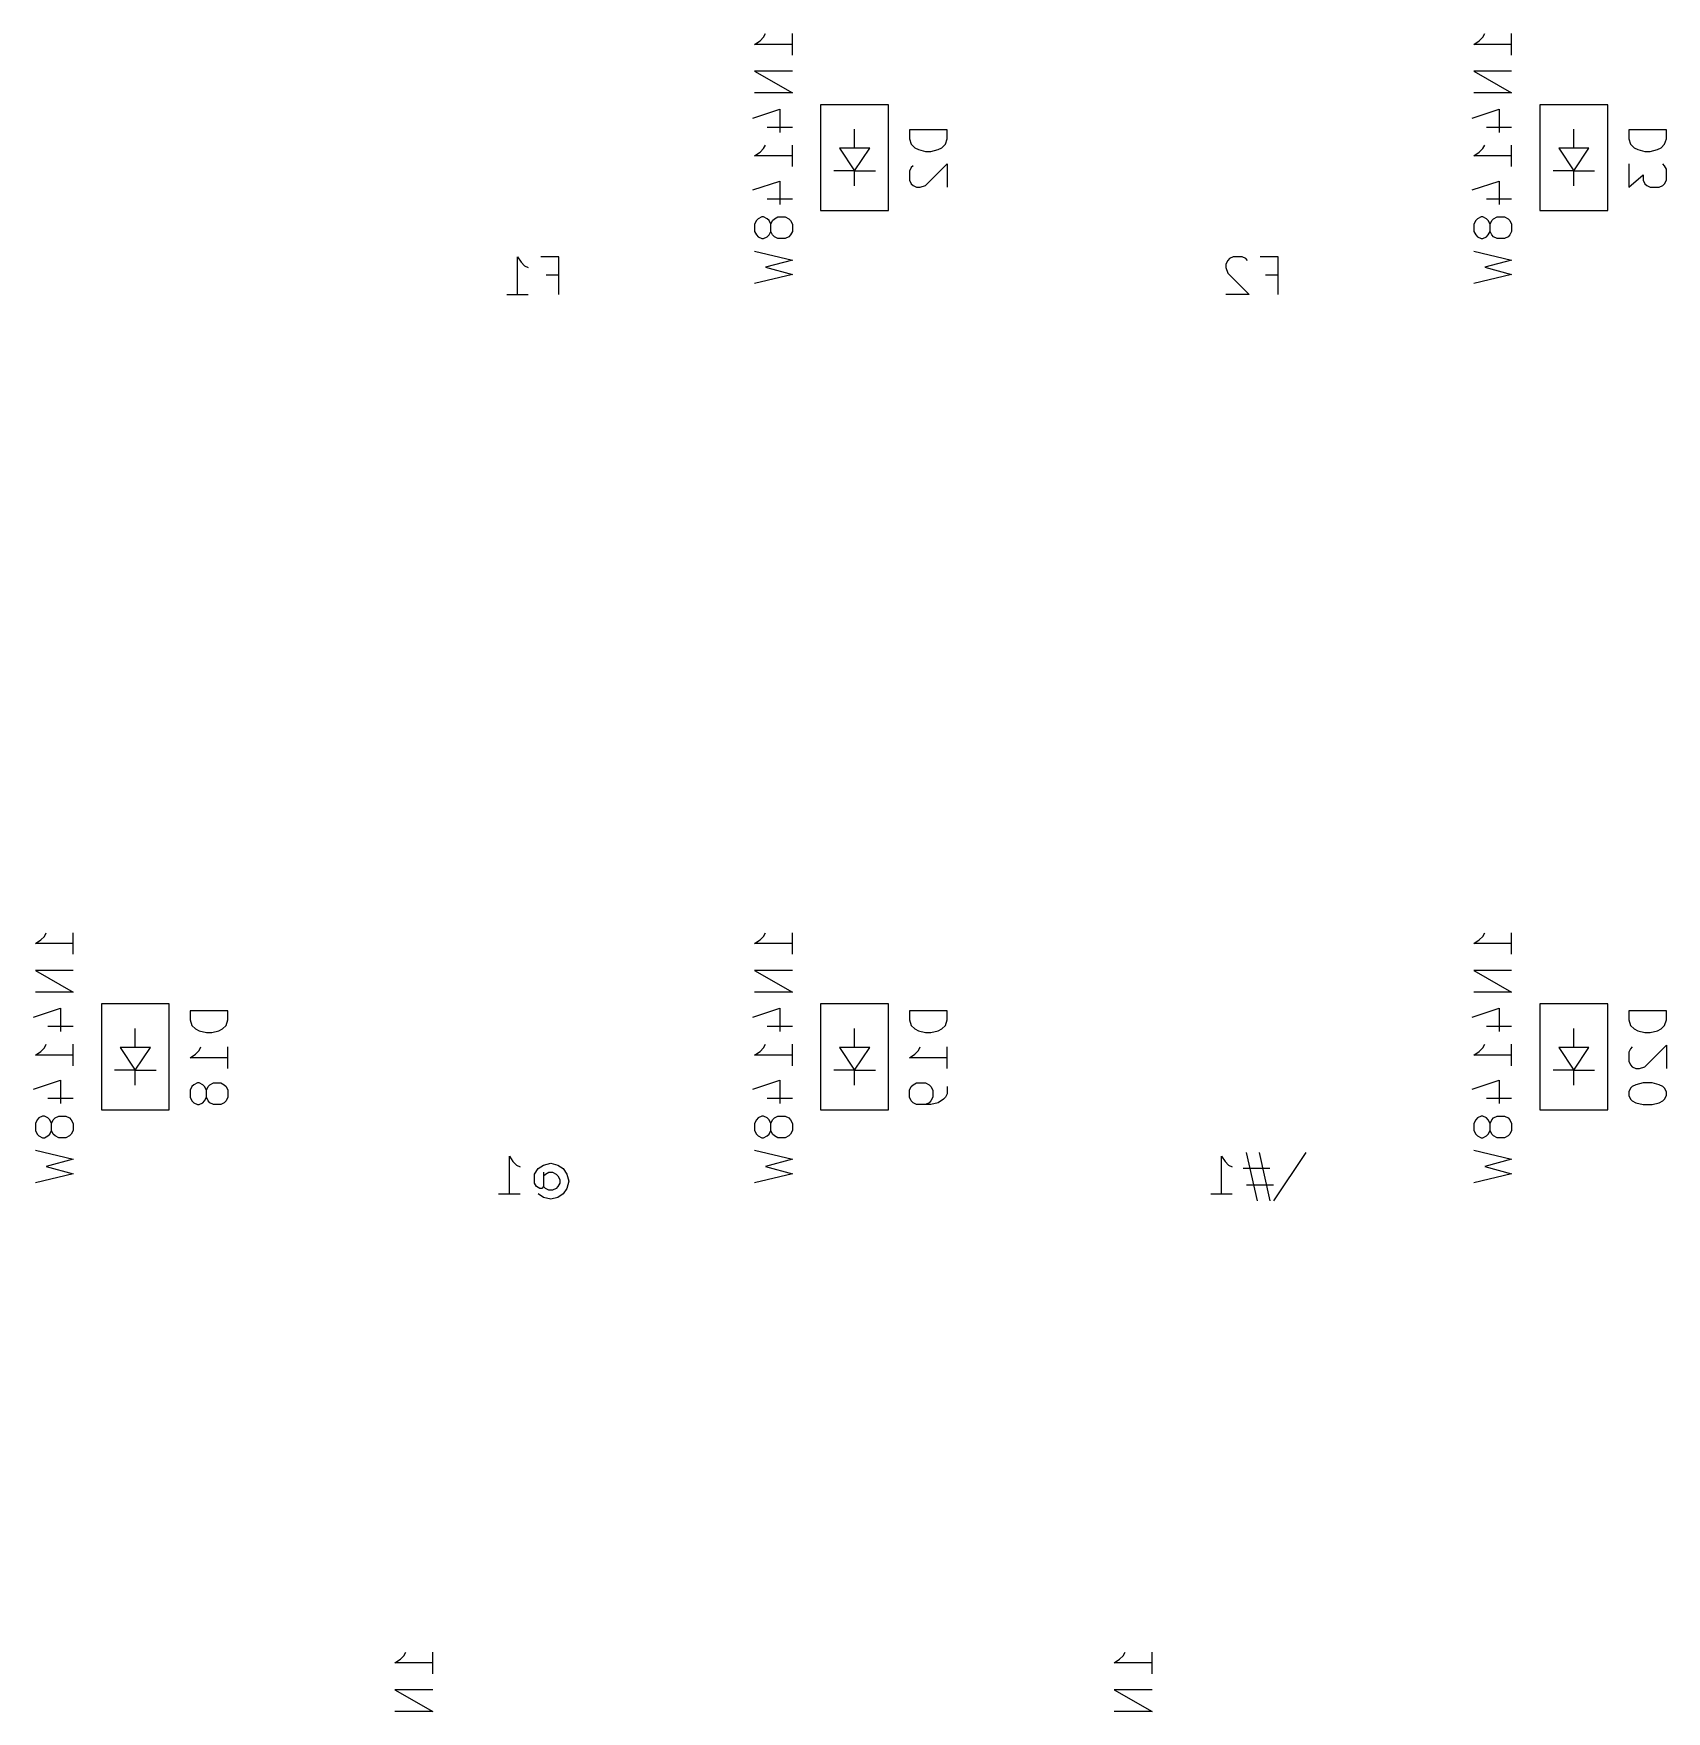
# Model space of a CAD drawing. Extents: x -23 to 352, y -104 to 38.
# Drawn here: x 24.85 to 68.1, y -41.15 to 3.29 of the extents above; entities that cross this region are included whole.
import ezdxf

# ---------------------------------------------------------------- set-up
doc = ezdxf.new("R2010")
doc.units = 0
doc.layers.add('BLACK', color=7, linetype='CONTINUOUS')

msp = doc.modelspace()

# ---------------------------------------------------------------- linework, layer by layer
at = {"layer": 'BLACK', "linetype": 'CONTINUOUS'}
for p, q in [((44.0952, 3.09524), (44.1905, 3.19048)), ((44.1905, 3.19048), (44.2381, 3.28571)), ((44.9524, 2.71428), (44.9524, 3.28571)), ((63.1452, 3.09524), (63.2405, 3.19048)), ((63.2405, 3.19048), (63.2881, 3.28571)), ((64.0024, 2.71428), (64.0024, 3.28571)), ((43.9524, 3), (44.0952, 3.09524)), ((44.9524, 3), (43.9524, 3)), ((63.0024, 3), (63.1452, 3.09524)), ((64.0024, 3), (63.0024, 3)), ((44.9524, 2.28571), (43.9524, 2.28571)), ((43.9524, 2.28571), (44.9524, 1.71428)), ((64.0024, 2.28571), (63.0024, 2.28571)), ((63.0024, 2.28571), (64.0024, 1.71428)), ((44.9524, 1.71428), (43.9524, 1.71428)), ((45.7, 1.4), (45.7, -1.4)), ((47.5, 1.4), (45.7, 1.4)), ((47.5, -1.4), (47.5, 1.4)), ((64.0024, 1.71428), (63.0024, 1.71428)), ((66.55, 1.4), (64.75, 1.4)), ((64.75, 1.4), (64.75, -1.4)), ((66.55, -1.4), (66.55, 1.4)), ((43.9048, 1.04762), (44.619, 1.28571)), ((44.619, 1.28571), (44.619, 0.66667)), ((62.9548, 1.04762), (63.669, 1.28571)), ((63.669, 1.28571), (63.669, 0.66667)), ((44.2857, 0.80952), (44.9524, 0.80952)), ((46.6, 0.25), (46.6, 0.75)), ((49.0524, 0.73809), (48.0524, 0.73809)), ((48.0524, 0.73809), (48.0524, 0.5)), ((48.0524, 0.5), (48.1, 0.35714)), ((49.0048, 0.35714), (49.0524, 0.5)), ((49.0524, 0.5), (49.0524, 0.73809)), ((63.3357, 0.80952), (64.0024, 0.80952)), ((65.65, 0.25), (65.65, 0.75)), ((68.1024, 0.73809), (67.1024, 0.73809)), ((67.1024, 0.73809), (67.1024, 0.5)), ((67.1024, 0.5), (67.15, 0.35714)), ((68.0548, 0.35714), (68.1024, 0.5)), ((68.1024, 0.5), (68.1024, 0.73809)), ((43.9524, 0.04762), (44.0952, 0.14286)), ((44.9524, 0.04762), (43.9524, 0.04762)), ((44.0952, 0.14286), (44.1905, 0.2381)), ((44.1905, 0.2381), (44.2381, 0.33333)), ((44.9524, -0.2381), (44.9524, 0.33333)), ((47, 0.25), (46.2, 0.25)), ((46.2, 0.25), (46.6, -0.35)), ((46.6, -0.35), (47, 0.25)), ((48.1, 0.35714), (48.1952, 0.2619)), ((48.1952, 0.2619), (48.2905, 0.21429)), ((48.2905, 0.21429), (48.481, 0.16667)), ((48.481, 0.16667), (48.6238, 0.16667)), ((48.6238, 0.16667), (48.8143, 0.21429)), ((48.8143, 0.21429), (48.9095, 0.2619)), ((48.9095, 0.2619), (49.0048, 0.35714)), ((63.0024, 0.04762), (63.1452, 0.14286)), ((64.0024, 0.04762), (63.0024, 0.04762)), ((63.1452, 0.14286), (63.2405, 0.2381)), ((63.2405, 0.2381), (63.2881, 0.33333)), ((64.0024, -0.2381), (64.0024, 0.33333)), ((66.05, 0.25), (65.25, 0.25)), ((65.25, 0.25), (65.65, -0.35)), ((65.65, -0.35), (66.05, 0.25)), ((67.15, 0.35714), (67.2452, 0.2619)), ((67.2452, 0.2619), (67.3405, 0.21429)), ((67.3405, 0.21429), (67.531, 0.16667)), ((67.531, 0.16667), (67.6738, 0.16667)), ((67.6738, 0.16667), (67.8643, 0.21429)), ((67.8643, 0.21429), (67.9595, 0.2619)), ((67.9595, 0.2619), (68.0548, 0.35714)), ((46.6, -0.35), (46.05, -0.35)), ((46.6, -0.35), (47.15, -0.35)), ((46.6, -0.75), (46.6, -0.35)), ((48.1, -0.2619), (48.0524, -0.35714)), ((48.0524, -0.35714), (48.0524, -0.59524)), ((48.1476, -0.21429), (48.1, -0.2619)), ((48.481, -0.73809), (49.0524, -0.16667)), ((49.0524, -0.16667), (49.0524, -0.78571)), ((65.65, -0.35), (65.1, -0.35)), ((65.65, -0.35), (66.2, -0.35)), ((65.65, -0.75), (65.65, -0.35)), ((67.1024, -0.16667), (67.1024, -0.78571)), ((68.0548, -0.21429), (68.0071, -0.16667)), ((68.1024, -0.30952), (68.0548, -0.21429)), ((68.1024, -0.59524), (68.1024, -0.30952)), ((43.9048, -0.85714), (44.619, -0.61905)), ((44.619, -0.61905), (44.619, -1.23809)), ((48.0524, -0.59524), (48.1, -0.69048)), ((48.1, -0.69048), (48.1476, -0.73809)), ((48.1476, -0.73809), (48.2429, -0.78571)), ((48.2429, -0.78571), (48.3381, -0.78571)), ((48.3381, -0.78571), (48.481, -0.73809)), ((62.9548, -0.85714), (63.669, -0.61905)), ((63.669, -0.61905), (63.669, -1.23809)), ((67.1024, -0.78571), (67.4833, -0.45238)), ((67.4833, -0.45238), (67.4833, -0.59524)), ((67.4833, -0.59524), (67.531, -0.69048)), ((67.531, -0.69048), (67.5786, -0.73809)), ((67.5786, -0.73809), (67.6738, -0.78571)), ((67.6738, -0.78571), (67.9119, -0.78571)), ((67.9119, -0.78571), (68.0071, -0.73809)), ((68.0071, -0.73809), (68.0548, -0.69048)), ((68.0548, -0.69048), (68.1024, -0.59524)), ((44.2857, -1.09524), (44.9524, -1.09524)), ((63.3357, -1.09524), (64.0024, -1.09524)), ((44, -1.66667), (43.9524, -1.7619)), ((43.9524, -1.7619), (43.9524, -1.95238)), ((44.0476, -1.61905), (44, -1.66667)), ((44.1429, -1.57143), (44.0476, -1.61905)), ((44.1905, -1.57143), (44.1429, -1.57143)), ((44.2857, -1.61905), (44.1905, -1.57143)), ((44.3333, -1.66667), (44.2857, -1.61905)), ((44.381, -1.7619), (44.3333, -1.66667)), ((44.381, -1.7619), (44.4286, -1.66667)), ((44.381, -1.95238), (44.381, -1.7619)), ((44.4286, -1.66667), (44.4762, -1.61905)), ((44.4762, -1.61905), (44.5714, -1.57143)), ((44.5714, -1.57143), (44.7619, -1.57143)), ((44.7619, -1.57143), (44.8571, -1.61905)), ((44.8571, -1.61905), (44.9048, -1.66667)), ((44.9048, -1.66667), (44.9524, -1.7619)), ((44.9524, -1.7619), (44.9524, -1.95238)), ((45.7, -1.4), (47.5, -1.4)), ((63.05, -1.66667), (63.0024, -1.7619)), ((63.0024, -1.7619), (63.0024, -1.95238)), ((63.0976, -1.61905), (63.05, -1.66667)), ((63.1929, -1.57143), (63.0976, -1.61905)), ((63.2405, -1.57143), (63.1929, -1.57143)), ((63.3357, -1.61905), (63.2405, -1.57143)), ((63.3833, -1.66667), (63.3357, -1.61905)), ((63.431, -1.7619), (63.3833, -1.66667)), ((63.431, -1.7619), (63.4786, -1.66667)), ((63.431, -1.95238), (63.431, -1.7619)), ((63.4786, -1.66667), (63.5262, -1.61905)), ((63.5262, -1.61905), (63.6214, -1.57143)), ((63.6214, -1.57143), (63.8119, -1.57143)), ((63.8119, -1.57143), (63.9071, -1.61905)), ((63.9071, -1.61905), (63.9548, -1.66667)), ((63.9548, -1.66667), (64.0024, -1.7619)), ((64.0024, -1.7619), (64.0024, -1.95238)), ((64.75, -1.4), (66.55, -1.4)), ((43.9524, -1.95238), (44, -2.04762)), ((44, -2.04762), (44.0476, -2.09524)), ((44.0476, -2.09524), (44.1429, -2.14286)), ((44.1429, -2.14286), (44.1905, -2.14286)), ((44.1905, -2.14286), (44.2857, -2.09524)), ((44.2857, -2.09524), (44.3333, -2.04762)), ((44.3333, -2.04762), (44.381, -1.95238)), ((44.4286, -2.04762), (44.381, -1.95238)), ((44.4762, -2.09524), (44.4286, -2.04762)), ((44.5714, -2.14286), (44.4762, -2.09524)), ((44.7619, -2.14286), (44.5714, -2.14286)), ((44.8571, -2.09524), (44.7619, -2.14286)), ((44.9048, -2.04762), (44.8571, -2.09524)), ((44.9524, -1.95238), (44.9048, -2.04762)), ((63.0024, -1.95238), (63.05, -2.04762)), ((63.05, -2.04762), (63.0976, -2.09524)), ((63.0976, -2.09524), (63.1929, -2.14286)), ((63.1929, -2.14286), (63.2405, -2.14286)), ((63.2405, -2.14286), (63.3357, -2.09524)), ((63.3357, -2.09524), (63.3833, -2.04762)), ((63.3833, -2.04762), (63.431, -1.95238)), ((63.4786, -2.04762), (63.431, -1.95238)), ((63.5262, -2.09524), (63.4786, -2.04762)), ((63.6214, -2.14286), (63.5262, -2.09524)), ((63.8119, -2.14286), (63.6214, -2.14286)), ((63.9071, -2.09524), (63.8119, -2.14286)), ((63.9548, -2.04762), (63.9071, -2.09524)), ((64.0024, -1.95238), (63.9548, -2.04762)), ((37.6714, -3.62738), (37.6714, -2.62738)), ((37.6714, -2.62738), (37.7667, -2.77024)), ((38.7667, -2.62738), (38.2905, -2.62738)), ((38.7667, -3.62738), (38.7667, -2.62738)), ((43.9524, -2.47619), (44.9524, -2.71428)), ((56.6262, -2.62738), (56.531, -2.675)), ((56.8643, -2.62738), (56.6262, -2.62738)), ((56.9595, -2.675), (56.8643, -2.62738)), ((57.8167, -2.62738), (57.3405, -2.62738)), ((57.8167, -3.62738), (57.8167, -2.62738)), ((63.0024, -2.47619), (64.0024, -2.71428)), ((37.7667, -2.77024), (37.8619, -2.86548)), ((37.8619, -2.86548), (37.9571, -2.91309)), ((38.4333, -3.10357), (38.7667, -3.10357)), ((44.9524, -3.09524), (43.9524, -3.33333)), ((44.9524, -2.71428), (44.2381, -2.90476)), ((44.2381, -2.90476), (44.9524, -3.09524)), ((56.4833, -2.72262), (56.4357, -2.81786)), ((56.4357, -2.81786), (56.4357, -2.91309)), ((56.4357, -2.91309), (56.4833, -3.05595)), ((56.531, -2.675), (56.4833, -2.72262)), ((56.4833, -3.05595), (57.0548, -3.62738)), ((57.0071, -2.72262), (56.9595, -2.675)), ((57.4833, -3.10357), (57.8167, -3.10357)), ((64.0024, -3.09524), (63.0024, -3.33333)), ((64.0024, -2.71428), (63.2881, -2.90476)), ((63.2881, -2.90476), (64.0024, -3.09524)), ((37.3857, -3.62738), (37.9571, -3.62738)), ((57.0548, -3.62738), (56.4357, -3.62738)), ((24.9024, -20.8125), (25.0452, -20.7173)), ((25.9024, -20.8125), (24.9024, -20.8125)), ((25.0452, -20.7173), (25.1405, -20.622)), ((25.1405, -20.622), (25.1881, -20.5268)), ((25.9024, -21.0982), (25.9024, -20.5268)), ((43.9524, -20.8125), (44.0952, -20.7173)), ((44.9524, -20.8125), (43.9524, -20.8125)), ((44.0952, -20.7173), (44.1905, -20.622)), ((44.1905, -20.622), (44.2381, -20.5268)), ((44.9524, -21.0982), (44.9524, -20.5268)), ((63.0024, -20.8125), (63.1452, -20.7173)), ((64.0024, -20.8125), (63.0024, -20.8125)), ((63.1452, -20.7173), (63.2405, -20.622)), ((63.2405, -20.622), (63.2881, -20.5268)), ((64.0024, -21.0982), (64.0024, -20.5268)), ((25.9024, -21.5268), (24.9024, -21.5268)), ((24.9024, -21.5268), (25.9024, -22.0982)), ((44.9524, -21.5268), (43.9524, -21.5268)), ((43.9524, -21.5268), (44.9524, -22.0982)), ((64.0024, -21.5268), (63.0024, -21.5268)), ((63.0024, -21.5268), (64.0024, -22.0982)), ((25.9024, -22.0982), (24.9024, -22.0982)), ((44.9524, -22.0982), (43.9524, -22.0982)), ((64.0024, -22.0982), (63.0024, -22.0982)), ((24.8548, -22.7649), (25.569, -22.5268)), ((25.569, -22.5268), (25.569, -23.1458)), ((28.45, -22.4125), (26.65, -22.4125)), ((26.65, -22.4125), (26.65, -25.2125)), ((28.45, -25.2125), (28.45, -22.4125)), ((30.0024, -22.5982), (29.0024, -22.5982)), ((29.0024, -22.5982), (29.0024, -22.8363)), ((30.0024, -22.8363), (30.0024, -22.5982)), ((43.9048, -22.7649), (44.619, -22.5268)), ((44.619, -22.5268), (44.619, -23.1458)), ((47.5, -22.4125), (45.7, -22.4125)), ((45.7, -22.4125), (45.7, -25.2125)), ((47.5, -25.2125), (47.5, -22.4125)), ((49.0524, -22.5982), (48.0524, -22.5982)), ((48.0524, -22.5982), (48.0524, -22.8363)), ((49.0524, -22.8363), (49.0524, -22.5982)), ((62.9548, -22.7649), (63.669, -22.5268)), ((63.669, -22.5268), (63.669, -23.1458)), ((66.55, -22.4125), (64.75, -22.4125)), ((64.75, -22.4125), (64.75, -25.2125)), ((66.55, -25.2125), (66.55, -22.4125)), ((68.1024, -22.5982), (67.1024, -22.5982)), ((67.1024, -22.5982), (67.1024, -22.8363)), ((68.1024, -22.8363), (68.1024, -22.5982)), ((25.2357, -23.003), (25.9024, -23.003)), ((27.55, -23.5625), (27.55, -23.0625)), ((29.0024, -22.8363), (29.05, -22.9792)), ((29.05, -22.9792), (29.1452, -23.0744)), ((29.1452, -23.0744), (29.2405, -23.122)), ((29.7643, -23.122), (29.8595, -23.0744)), ((29.8595, -23.0744), (29.9548, -22.9792)), ((29.9548, -22.9792), (30.0024, -22.8363)), ((44.2857, -23.003), (44.9524, -23.003)), ((46.6, -23.5625), (46.6, -23.0625)), ((48.0524, -22.8363), (48.1, -22.9792)), ((48.1, -22.9792), (48.1952, -23.0744)), ((48.1952, -23.0744), (48.2905, -23.122)), ((48.8143, -23.122), (48.9095, -23.0744)), ((48.9095, -23.0744), (49.0048, -22.9792)), ((49.0048, -22.9792), (49.0524, -22.8363)), ((63.3357, -23.003), (64.0024, -23.003)), ((65.65, -23.5625), (65.65, -23.0625)), ((67.1024, -22.8363), (67.15, -22.9792)), ((67.15, -22.9792), (67.2452, -23.0744)), ((67.2452, -23.0744), (67.3405, -23.122)), ((67.8643, -23.122), (67.9595, -23.0744)), ((67.9595, -23.0744), (68.0548, -22.9792)), ((68.0548, -22.9792), (68.1024, -22.8363)), ((25.1405, -23.5744), (25.1881, -23.4792)), ((25.9024, -24.0506), (25.9024, -23.4792)), ((29.2405, -23.122), (29.431, -23.1696)), ((29.431, -23.1696), (29.5738, -23.1696)), ((29.5738, -23.1696), (29.7643, -23.122)), ((44.1905, -23.5744), (44.2381, -23.4792)), ((44.9524, -24.0506), (44.9524, -23.4792)), ((48.2905, -23.122), (48.481, -23.1696)), ((48.481, -23.1696), (48.6238, -23.1696)), ((48.6238, -23.1696), (48.8143, -23.122)), ((63.2405, -23.5744), (63.2881, -23.4792)), ((64.0024, -24.0506), (64.0024, -23.4792)), ((67.3405, -23.122), (67.531, -23.1696)), ((67.531, -23.1696), (67.6738, -23.1696)), ((67.531, -24.0744), (68.1024, -23.503)), ((67.6738, -23.1696), (67.8643, -23.122)), ((68.1024, -23.503), (68.1024, -24.122)), ((24.9024, -23.7649), (25.0452, -23.6696)), ((25.9024, -23.7649), (24.9024, -23.7649)), ((25.0452, -23.6696), (25.1405, -23.5744)), ((27.95, -23.5625), (27.15, -23.5625)), ((27.15, -23.5625), (27.55, -24.1625)), ((27.55, -24.1625), (27.95, -23.5625)), ((29.0024, -23.8363), (29.1452, -23.7411)), ((30.0024, -23.8363), (29.0024, -23.8363)), ((29.1452, -23.7411), (29.2405, -23.6458)), ((29.2405, -23.6458), (29.2881, -23.5506)), ((30.0024, -24.122), (30.0024, -23.5506)), ((43.9524, -23.7649), (44.0952, -23.6696)), ((44.9524, -23.7649), (43.9524, -23.7649)), ((44.0952, -23.6696), (44.1905, -23.5744)), ((46.2, -23.5625), (46.6, -24.1625)), ((47, -23.5625), (46.2, -23.5625)), ((46.6, -24.1625), (47, -23.5625)), ((48.0524, -23.8363), (48.1952, -23.7411)), ((49.0524, -23.8363), (48.0524, -23.8363)), ((48.1952, -23.7411), (48.2905, -23.6458)), ((48.2905, -23.6458), (48.3381, -23.5506)), ((49.0524, -24.122), (49.0524, -23.5506)), ((63.0024, -23.7649), (63.1452, -23.6696)), ((64.0024, -23.7649), (63.0024, -23.7649)), ((63.1452, -23.6696), (63.2405, -23.5744)), ((66.05, -23.5625), (65.25, -23.5625)), ((65.25, -23.5625), (65.65, -24.1625)), ((65.65, -24.1625), (66.05, -23.5625)), ((67.15, -23.5982), (67.1024, -23.6935)), ((67.1024, -23.6935), (67.1024, -23.9315)), ((67.1024, -23.9315), (67.15, -24.0268)), ((67.1976, -23.5506), (67.15, -23.5982)), ((24.8548, -24.6696), (25.569, -24.4315)), ((25.569, -24.4315), (25.569, -25.0506)), ((27.55, -24.1625), (27, -24.1625)), ((27.55, -24.5625), (27.55, -24.1625)), ((27.55, -24.1625), (28.1, -24.1625)), ((43.9048, -24.6696), (44.619, -24.4315)), ((44.619, -24.4315), (44.619, -25.0506)), ((46.6, -24.1625), (46.05, -24.1625)), ((46.6, -24.1625), (47.15, -24.1625)), ((46.6, -24.5625), (46.6, -24.1625)), ((62.9548, -24.6696), (63.669, -24.4315)), ((63.669, -24.4315), (63.669, -25.0506)), ((65.65, -24.1625), (65.1, -24.1625)), ((65.65, -24.5625), (65.65, -24.1625)), ((65.65, -24.1625), (66.2, -24.1625)), ((67.15, -24.0268), (67.1976, -24.0744)), ((67.1976, -24.0744), (67.2929, -24.122)), ((67.2929, -24.122), (67.3881, -24.122)), ((67.3881, -24.122), (67.531, -24.0744)), ((29.05, -24.5982), (29.0024, -24.6935)), ((29.0024, -24.6935), (29.0024, -24.8839)), ((29.0976, -24.5506), (29.05, -24.5982)), ((29.1929, -24.503), (29.0976, -24.5506)), ((29.2405, -24.503), (29.1929, -24.503)), ((29.3357, -24.5506), (29.2405, -24.503)), ((29.3833, -24.5982), (29.3357, -24.5506)), ((29.431, -24.6935), (29.3833, -24.5982)), ((29.431, -24.6935), (29.4786, -24.5982)), ((29.431, -24.8839), (29.431, -24.6935)), ((29.4786, -24.5982), (29.5262, -24.5506)), ((29.5262, -24.5506), (29.6214, -24.503)), ((29.6214, -24.503), (29.8119, -24.503)), ((29.8119, -24.503), (29.9071, -24.5506)), ((29.9071, -24.5506), (29.9548, -24.5982)), ((29.9548, -24.5982), (30.0024, -24.6935)), ((30.0024, -24.6935), (30.0024, -24.8839)), ((48.0524, -24.6935), (48.1, -24.5982)), ((48.0524, -24.8839), (48.0524, -24.6935)), ((48.1, -24.5982), (48.1476, -24.5506)), ((48.1476, -24.5506), (48.2429, -24.503)), ((48.2429, -24.503), (48.481, -24.503)), ((48.481, -24.503), (48.5762, -24.5506)), ((48.5762, -24.5506), (48.6238, -24.5982)), ((48.6238, -24.5982), (48.6714, -24.6935)), ((48.6714, -24.6935), (48.6714, -24.8839)), ((49.0524, -24.7887), (49.0048, -24.8839)), ((49.0524, -24.5982), (49.0524, -24.7887)), ((67.15, -24.6458), (67.1024, -24.7411)), ((67.1024, -24.7411), (67.1024, -24.8363)), ((67.1024, -24.8363), (67.15, -24.9315)), ((67.1976, -24.5982), (67.15, -24.6458)), ((67.2929, -24.5506), (67.1976, -24.5982)), ((67.4833, -24.503), (67.2929, -24.5506)), ((67.7214, -24.503), (67.4833, -24.503)), ((67.9119, -24.5506), (67.7214, -24.503)), ((68.0071, -24.5982), (67.9119, -24.5506)), ((68.0548, -24.6458), (68.0071, -24.5982)), ((68.1024, -24.7411), (68.0548, -24.6458)), ((68.0548, -24.9315), (68.1024, -24.8363)), ((68.1024, -24.8363), (68.1024, -24.7411)), ((25.2357, -24.9077), (25.9024, -24.9077)), ((26.65, -25.2125), (28.45, -25.2125)), ((29.0024, -24.8839), (29.05, -24.9792)), ((29.05, -24.9792), (29.0976, -25.0268)), ((29.0976, -25.0268), (29.1929, -25.0744)), ((29.1929, -25.0744), (29.2405, -25.0744)), ((29.2405, -25.0744), (29.3357, -25.0268)), ((29.3357, -25.0268), (29.3833, -24.9792)), ((29.3833, -24.9792), (29.431, -24.8839)), ((29.4786, -24.9792), (29.431, -24.8839)), ((29.5262, -25.0268), (29.4786, -24.9792)), ((29.6214, -25.0744), (29.5262, -25.0268)), ((29.8119, -25.0744), (29.6214, -25.0744)), ((29.9071, -25.0268), (29.8119, -25.0744)), ((29.9548, -24.9792), (29.9071, -25.0268)), ((30.0024, -24.8839), (29.9548, -24.9792)), ((44.2857, -24.9077), (44.9524, -24.9077)), ((45.7, -25.2125), (47.5, -25.2125)), ((48.1, -24.9792), (48.0524, -24.8839)), ((48.1476, -25.0268), (48.1, -24.9792)), ((48.2429, -25.0744), (48.1476, -25.0268)), ((48.6238, -25.0744), (48.2429, -25.0744)), ((48.5762, -25.0268), (48.481, -25.0744)), ((48.6238, -24.9792), (48.5762, -25.0268)), ((48.6714, -24.8839), (48.6238, -24.9792)), ((48.8143, -25.0268), (48.6238, -25.0744)), ((48.9571, -24.9315), (48.8143, -25.0268)), ((49.0048, -24.8839), (48.9571, -24.9315)), ((63.3357, -24.9077), (64.0024, -24.9077)), ((64.75, -25.2125), (66.55, -25.2125)), ((67.15, -24.9315), (67.1976, -24.9792)), ((67.1976, -24.9792), (67.2929, -25.0268)), ((67.2929, -25.0268), (67.4833, -25.0744)), ((67.4833, -25.0744), (67.7214, -25.0744)), ((67.7214, -25.0744), (67.9119, -25.0268)), ((67.9119, -25.0268), (68.0071, -24.9792)), ((68.0071, -24.9792), (68.0548, -24.9315)), ((24.95, -25.4792), (24.9024, -25.5744)), ((24.9024, -25.5744), (24.9024, -25.7649)), ((24.9024, -25.7649), (24.95, -25.8601)), ((24.9976, -25.4315), (24.95, -25.4792)), ((25.0929, -25.3839), (24.9976, -25.4315)), ((25.1405, -25.3839), (25.0929, -25.3839)), ((25.2357, -25.4315), (25.1405, -25.3839)), ((25.2833, -25.4792), (25.2357, -25.4315)), ((25.331, -25.5744), (25.2833, -25.4792)), ((25.2833, -25.8601), (25.331, -25.7649)), ((25.331, -25.5744), (25.3786, -25.4792)), ((25.331, -25.7649), (25.331, -25.5744)), ((25.3786, -25.8601), (25.331, -25.7649)), ((25.3786, -25.4792), (25.4262, -25.4315)), ((25.4262, -25.4315), (25.5214, -25.3839)), ((25.5214, -25.3839), (25.7119, -25.3839)), ((25.7119, -25.3839), (25.8071, -25.4315)), ((25.8071, -25.4315), (25.8548, -25.4792)), ((25.8548, -25.4792), (25.9024, -25.5744)), ((25.9024, -25.7649), (25.8548, -25.8601)), ((25.9024, -25.5744), (25.9024, -25.7649)), ((44, -25.4792), (43.9524, -25.5744)), ((43.9524, -25.5744), (43.9524, -25.7649)), ((43.9524, -25.7649), (44, -25.8601)), ((44.0476, -25.4315), (44, -25.4792)), ((44.1429, -25.3839), (44.0476, -25.4315)), ((44.1905, -25.3839), (44.1429, -25.3839)), ((44.2857, -25.4315), (44.1905, -25.3839)), ((44.3333, -25.4792), (44.2857, -25.4315)), ((44.381, -25.5744), (44.3333, -25.4792)), ((44.3333, -25.8601), (44.381, -25.7649)), ((44.381, -25.5744), (44.4286, -25.4792)), ((44.381, -25.7649), (44.381, -25.5744)), ((44.4286, -25.8601), (44.381, -25.7649)), ((44.4286, -25.4792), (44.4762, -25.4315)), ((44.4762, -25.4315), (44.5714, -25.3839)), ((44.5714, -25.3839), (44.7619, -25.3839)), ((44.7619, -25.3839), (44.8571, -25.4315)), ((44.8571, -25.4315), (44.9048, -25.4792)), ((44.9048, -25.4792), (44.9524, -25.5744)), ((44.9524, -25.7649), (44.9048, -25.8601)), ((44.9524, -25.5744), (44.9524, -25.7649)), ((63.05, -25.4792), (63.0024, -25.5744)), ((63.0024, -25.5744), (63.0024, -25.7649)), ((63.0024, -25.7649), (63.05, -25.8601)), ((63.0976, -25.4315), (63.05, -25.4792)), ((63.1929, -25.3839), (63.0976, -25.4315)), ((63.2405, -25.3839), (63.1929, -25.3839)), ((63.3357, -25.4315), (63.2405, -25.3839)), ((63.3833, -25.4792), (63.3357, -25.4315)), ((63.431, -25.5744), (63.3833, -25.4792)), ((63.3833, -25.8601), (63.431, -25.7649)), ((63.431, -25.5744), (63.4786, -25.4792)), ((63.431, -25.7649), (63.431, -25.5744)), ((63.4786, -25.8601), (63.431, -25.7649)), ((63.4786, -25.4792), (63.5262, -25.4315)), ((63.5262, -25.4315), (63.6214, -25.3839)), ((63.6214, -25.3839), (63.8119, -25.3839)), ((63.8119, -25.3839), (63.9071, -25.4315)), ((63.9071, -25.4315), (63.9548, -25.4792)), ((63.9548, -25.4792), (64.0024, -25.5744)), ((64.0024, -25.7649), (63.9548, -25.8601)), ((64.0024, -25.5744), (64.0024, -25.7649)), ((24.95, -25.8601), (24.9976, -25.9077)), ((24.9976, -25.9077), (25.0929, -25.9554)), ((25.0929, -25.9554), (25.1405, -25.9554)), ((25.1405, -25.9554), (25.2357, -25.9077)), ((25.2357, -25.9077), (25.2833, -25.8601)), ((25.4262, -25.9077), (25.3786, -25.8601)), ((25.5214, -25.9554), (25.4262, -25.9077)), ((25.7119, -25.9554), (25.5214, -25.9554)), ((25.8071, -25.9077), (25.7119, -25.9554)), ((25.8548, -25.8601), (25.8071, -25.9077)), ((44, -25.8601), (44.0476, -25.9077)), ((44.0476, -25.9077), (44.1429, -25.9554)), ((44.1429, -25.9554), (44.1905, -25.9554)), ((44.1905, -25.9554), (44.2857, -25.9077)), ((44.2857, -25.9077), (44.3333, -25.8601)), ((44.4762, -25.9077), (44.4286, -25.8601)), ((44.5714, -25.9554), (44.4762, -25.9077)), ((44.7619, -25.9554), (44.5714, -25.9554)), ((44.8571, -25.9077), (44.7619, -25.9554)), ((44.9048, -25.8601), (44.8571, -25.9077)), ((63.05, -25.8601), (63.0976, -25.9077)), ((63.0976, -25.9077), (63.1929, -25.9554)), ((63.1929, -25.9554), (63.2405, -25.9554)), ((63.2405, -25.9554), (63.3357, -25.9077)), ((63.3357, -25.9077), (63.3833, -25.8601)), ((63.5262, -25.9077), (63.4786, -25.8601)), ((63.6214, -25.9554), (63.5262, -25.9077)), ((63.8119, -25.9554), (63.6214, -25.9554)), ((63.9071, -25.9077), (63.8119, -25.9554)), ((63.9548, -25.8601), (63.9071, -25.9077)), ((24.9024, -26.2887), (25.9024, -26.5268)), ((25.9024, -26.5268), (25.1881, -26.7173)), ((37.4571, -27.4399), (37.4571, -26.4399)), ((37.4571, -26.4399), (37.5524, -26.5827)), ((37.5524, -26.5827), (37.6476, -26.678)), ((38.3619, -26.678), (38.5524, -26.6304)), ((38.5524, -26.6304), (38.7429, -26.678)), ((43.9524, -26.2887), (44.9524, -26.5268)), ((44.9524, -26.5268), (44.2381, -26.7173)), ((56.3167, -27.4399), (56.3167, -26.4399)), ((56.3167, -26.4399), (56.4119, -26.5827)), ((56.4119, -26.5827), (56.5071, -26.678)), ((57.269, -27.6304), (56.9833, -26.3446)), ((57.3167, -26.3446), (57.6024, -27.6304)), ((58.5548, -26.3446), (57.6976, -27.6304)), ((63.0024, -26.2887), (64.0024, -26.5268)), ((64.0024, -26.5268), (63.2881, -26.7173)), ((25.9024, -26.9077), (24.9024, -27.1458)), ((25.1881, -26.7173), (25.9024, -26.9077)), ((37.6476, -26.678), (37.7429, -26.7256)), ((38.1238, -26.9161), (38.219, -26.7732)), ((38.1238, -27.1542), (38.1238, -26.9161)), ((38.219, -26.7732), (38.3619, -26.678)), ((38.3619, -26.8685), (38.3619, -27.2494)), ((38.3619, -26.9637), (38.4095, -26.9161)), ((38.4095, -26.9161), (38.5048, -26.8685)), ((38.5048, -26.8685), (38.6, -26.8685)), ((38.6, -26.8685), (38.6952, -26.9161)), ((38.6952, -26.9161), (38.7429, -26.9637)), ((38.7429, -26.678), (38.8857, -26.7732)), ((38.7429, -26.9637), (38.7905, -27.0589)), ((38.7905, -27.0589), (38.7905, -27.1542)), ((38.8857, -26.7732), (38.981, -26.9161)), ((38.981, -26.9161), (39.0286, -27.1065)), ((44.9524, -26.9077), (43.9524, -27.1458)), ((44.2381, -26.7173), (44.9524, -26.9077)), ((56.5071, -26.678), (56.6024, -26.7256)), ((57.6024, -26.7732), (56.8881, -26.7732)), ((64.0024, -26.9077), (63.0024, -27.1458)), ((63.2881, -26.7173), (64.0024, -26.9077)), ((37.1714, -27.4399), (37.7429, -27.4399)), ((38.1714, -27.2494), (38.1238, -27.1542)), ((38.2667, -27.297), (38.1714, -27.2494)), ((38.3619, -27.5351), (38.219, -27.4399)), ((38.3143, -27.297), (38.2667, -27.297)), ((38.3619, -27.2494), (38.3143, -27.297)), ((38.4095, -27.297), (38.3619, -27.2494)), ((38.5524, -27.5827), (38.3619, -27.5351)), ((38.5048, -27.3446), (38.4095, -27.297)), ((38.6, -27.3446), (38.5048, -27.3446)), ((38.7429, -27.5351), (38.5524, -27.5827)), ((38.6952, -27.297), (38.6, -27.3446)), ((38.7429, -27.2494), (38.6952, -27.297)), ((38.7905, -27.1542), (38.7429, -27.2494)), ((38.8857, -27.4399), (38.7429, -27.5351)), ((38.981, -27.297), (38.8857, -27.4399)), ((39.0286, -27.1065), (38.981, -27.297)), ((56.031, -27.4399), (56.6024, -27.4399)), ((56.9833, -27.2018), (57.6976, -27.2018)), ((34.4274, -39.8625), (34.5702, -39.7673)), ((35.4274, -39.8625), (34.4274, -39.8625)), ((34.5702, -39.7673), (34.6655, -39.672)), ((34.6655, -39.672), (34.7131, -39.5768)), ((35.4274, -40.1482), (35.4274, -39.5768)), ((53.4774, -39.8625), (53.6202, -39.7673)), ((54.4774, -39.8625), (53.4774, -39.8625)), ((53.6202, -39.7673), (53.7155, -39.672)), ((53.7155, -39.672), (53.7631, -39.5768)), ((54.4774, -40.1482), (54.4774, -39.5768)), ((35.4274, -40.5768), (34.4274, -40.5768)), ((34.4274, -40.5768), (35.4274, -41.1482)), ((54.4774, -40.5768), (53.4774, -40.5768)), ((53.4774, -40.5768), (54.4774, -41.1482)), ((35.4274, -41.1482), (34.4274, -41.1482)), ((54.4774, -41.1482), (53.4774, -41.1482))]:
    msp.add_line(p, q, dxfattribs=at)

doc.saveas('drawing.dxf')
